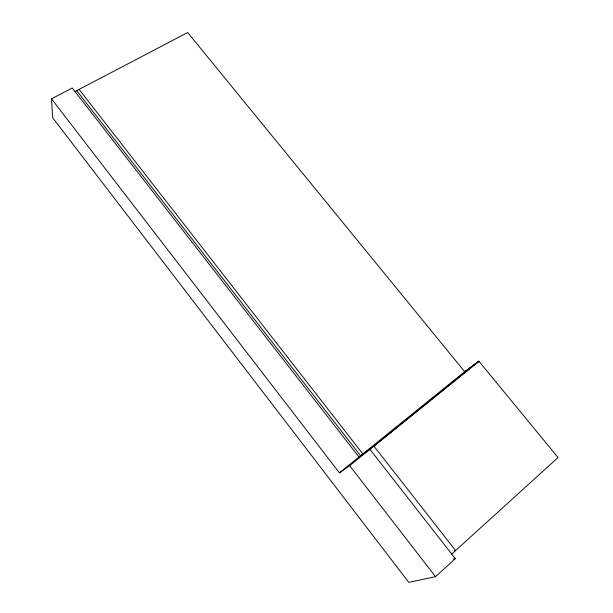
<?xml version="1.0" encoding="UTF-8"?>
<svg xmlns="http://www.w3.org/2000/svg" width="613" height="613" viewBox="0 0 613 613"><rect width="100%" height="100%" fill="white"/><g stroke="black" fill="none" stroke-linecap="round" stroke-linejoin="round"><path stroke-width="0.92" d="M435.521 576.68L455.29 558.642L369.915 449.306L358.996 457.037L72.265 87.996L51.492 98.823L52.641 117.75L408.756 582.35L435.521 576.68L349.671 465.673L339.41 472.853L51.492 98.823M451.712 554.068L558.052 457.536L478.891 361.226L464.677 371.693L339.41 472.853M349.671 465.673L478.891 361.226M454.271 550.903L455.597 550.543L373.93 446.149L478.937 361.279L464.715 371.739L187.685 32.543L75.008 91.529M361.432 454.93L373.93 446.149M453.482 559.087L455.29 558.635M79.085 89.398L362.835 453.934M76.686 90.655L360.582 455.758"/></g></svg>
